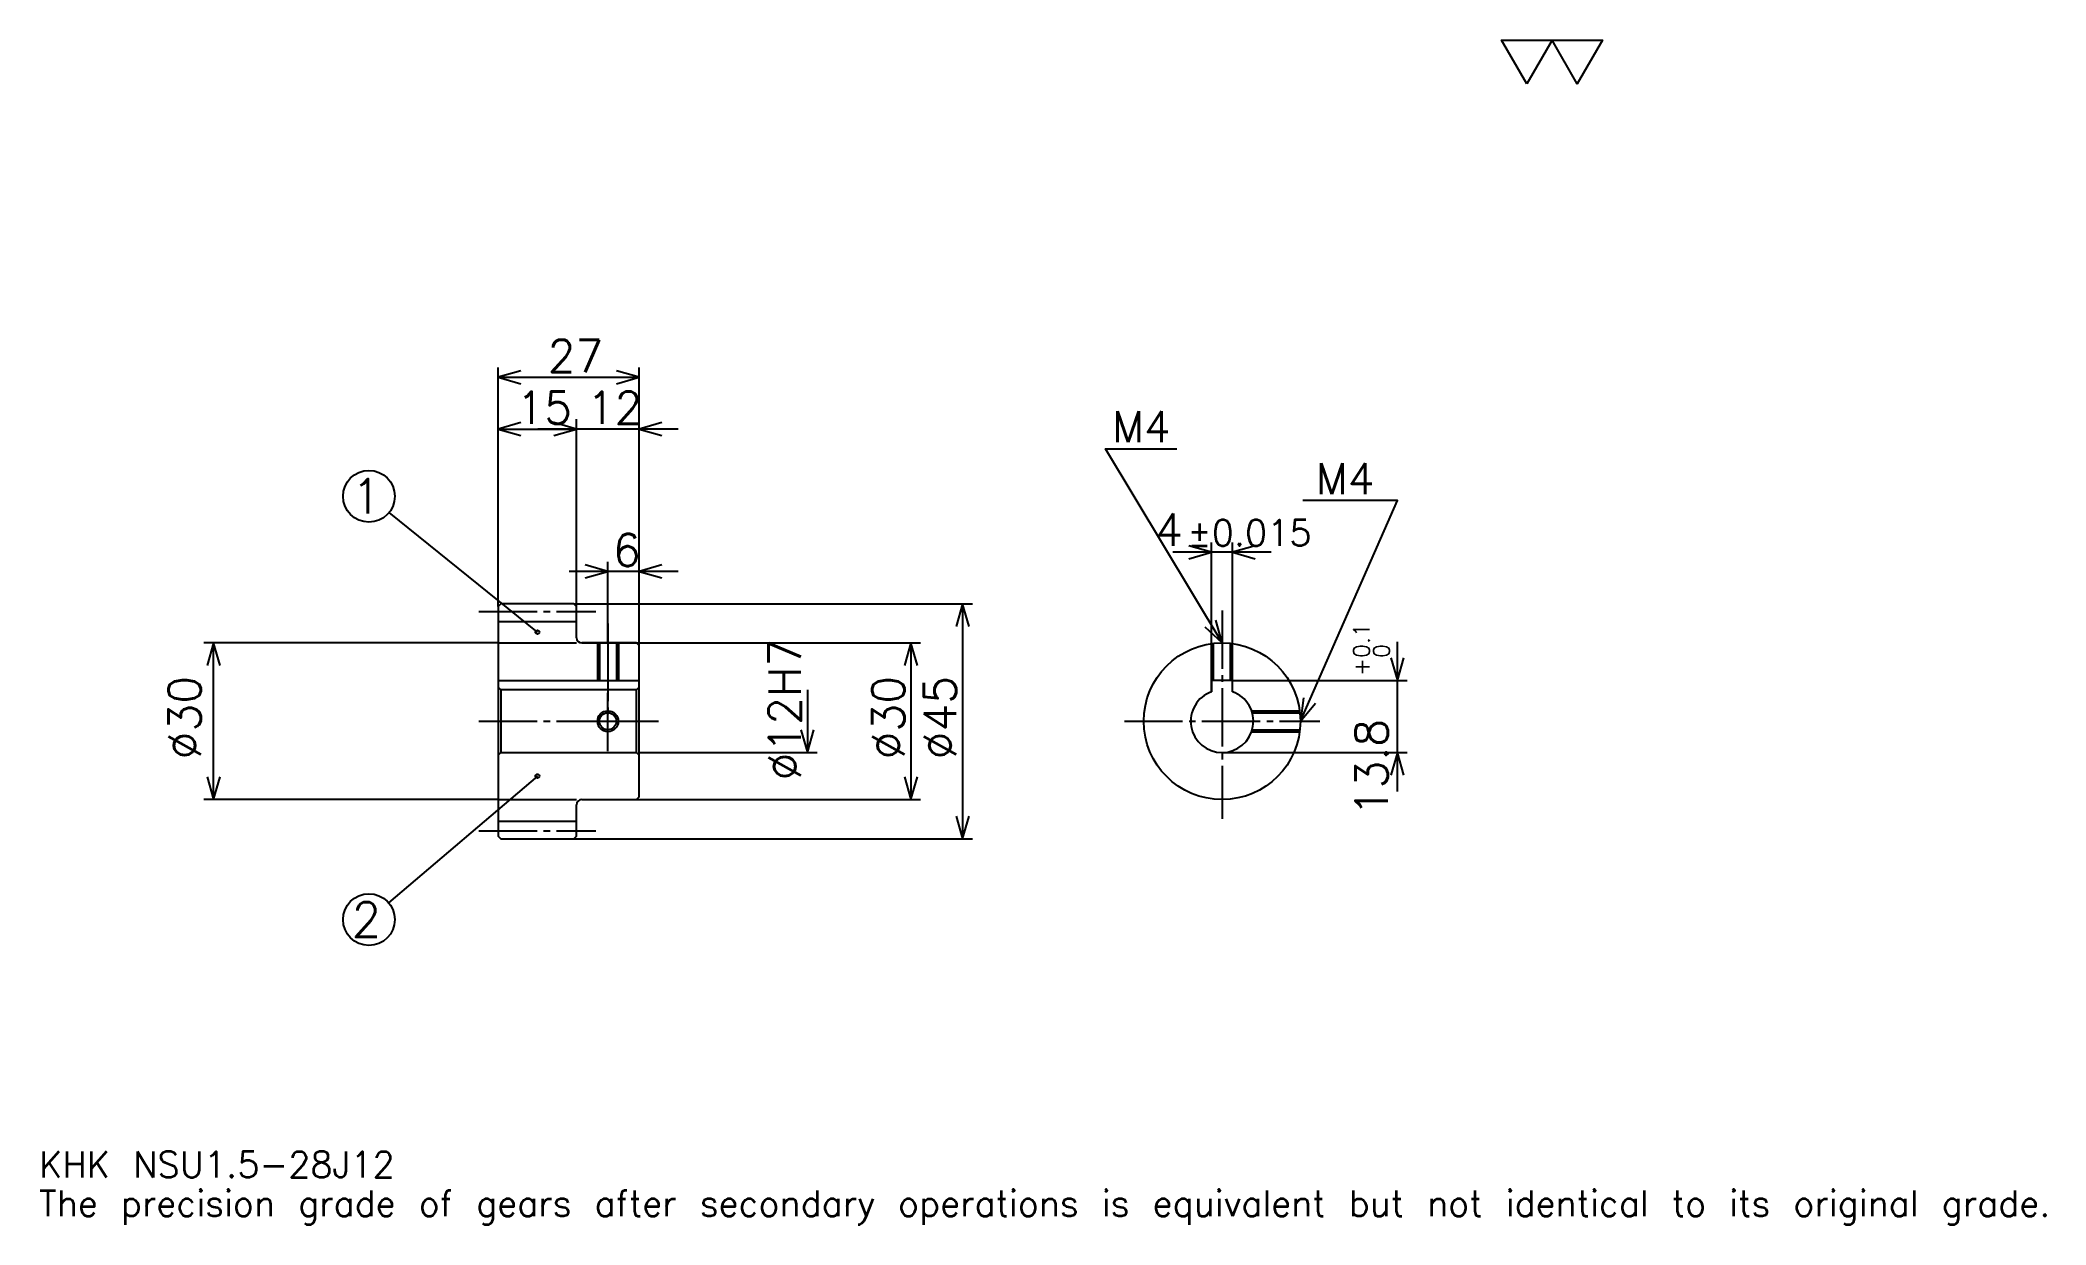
# Model space of a CAD drawing. Extents: x 13 to 397, y 5 to 231.
import ezdxf

# ---------------------------------------------------------------- set-up
doc = ezdxf.new("R2010")
doc.units = 0
doc.linetypes.add('DASHDOT', pattern=[14.869564, 11.152174, -1.23913, 1.23913, -1.23913])
doc.layers.get('0').update_dxf_attribs({"linetype": 'CONTINUOUS'})
doc.layers.add('DASHDOT', color=6, linetype='DASHDOT')
doc.styles.add('KANJI', font='TXT', dxfattribs={"bigfont": 'BIGFONT'})

msp = doc.modelspace()

# ---------------------------------------------------------------- linework, layer by layer
at = {"color": 5}
for p, q in [((100.369568, 123.489128), (100.369568, 168.717392)), ((100.369568, 166.858704), (127.369568, 166.858704)), ((127.369568, 123.489128), (127.369568, 168.717392)), ((115.369568, 123.489128), (115.369568, 158.804352)), ((100.369568, 156.945648), (115.369568, 156.945648)), ((134.804352, 156.945648), (107.934784, 156.945648)), ((107.869568, 118.051628), (79.446014, 140.961304)), ((237.021744, 108.789131), (237.021744, 135.195648)), ((241.021744, 108.789131), (241.021744, 135.195648)), ((121.369568, 123.489128), (121.369568, 131.543472)), ((248.456528, 133.336945), (229.58696, 133.336945)), ((134.804352, 129.684784), (113.934784, 129.684784)), ((100.369568, 122.989128), (100.369568, 123.489128)), ((114.869568, 123.489128), (127.369568, 123.489128)), ((115.369568, 122.989128), (115.369568, 123.489128)), ((121.369568, 115.989128), (121.369568, 123.489128)), ((121.369568, 115.989128), (121.369568, 123.489128)), ((127.369568, 123.489128), (191.184784, 123.489128)), ((127.369568, 115.489128), (127.369568, 123.489128)), ((189.32608, 123.489128), (189.32608, 78.489128)), ((100.369568, 115.989128), (43.989132, 115.989128)), ((45.847828, 85.989128), (45.847828, 115.989128)), ((116.369568, 115.989128), (127.369568, 115.989128)), ((127.369568, 115.989128), (181.271744, 115.989128)), ((179.413055, 115.989128), (179.413055, 85.989128)), ((272.608704, 87.554344), (272.608704, 116.223907)), ((241.021744, 108.789131), (274.467407, 108.789131)), ((159.58696, 106.989128), (159.58696, 94.989128)), ((127.369568, 94.989128), (161.445648, 94.989128)), ((239.021744, 94.989128), (274.467407, 94.989128)), ((107.869568, 90.489128), (79.361084, 66.219482)), ((100.369568, 85.989128), (43.989132, 85.989128)), ((116.369568, 85.989128), (127.369568, 85.989128)), ((127.369568, 85.989128), (181.271744, 85.989128)), ((114.869568, 78.489128), (127.369568, 78.489128)), ((127.369568, 78.489128), (191.184784, 78.489128))]:
    msp.add_line(p, q, dxfattribs=at)
at = {"color": 4}
for p, q in [((100.369568, 120.114128), (115.369568, 120.114128)), ((100.369568, 115.989128), (115.369568, 115.989128)), ((100.369568, 108.789131), (127.369568, 108.789131)), ((100.869568, 106.989128), (100.869568, 94.989128)), ((126.869568, 106.989128), (127.369568, 107.489128)), ((126.869568, 94.989128), (127.369568, 94.489128)), ((100.369568, 85.989128), (115.369568, 85.989128)), ((100.369568, 81.864128), (115.369568, 81.864128))]:
    msp.add_line(p, q, dxfattribs=at)
at = {"color": 7}
msp.add_lwpolyline([(297.391296, 223.043472), (292.558685, 231.419998), (311.88913, 231.419998), (307.056519, 223.043472), (302.223907, 231.419998), (297.391296, 223.043472)], dxfattribs=at)
at = {"color": 5}
for points in [[(104.706528, 168.097824), (100.369568, 166.858704), (104.706528, 165.619568)], [(123.032608, 165.619568), (127.369568, 166.858704), (123.032608, 168.097824)], [(104.706528, 158.184784), (100.369568, 156.945648), (104.706528, 155.706512)], [(111.032608, 155.706512), (115.369568, 156.945648), (111.032608, 158.184784)], [(111.032608, 155.706512), (115.369568, 156.945648), (111.032608, 158.184784)], [(131.706528, 158.184784), (127.369568, 156.945648), (131.706528, 155.706512)], [(239.021744, 115.989128), (216.717392, 153.16304), (230.347824, 153.16304)], [(254.021744, 100.989128), (272.608704, 143.25), (254.517395, 143.25)], [(232.684784, 132.097824), (237.021744, 133.336945), (232.684784, 134.57608)], [(245.358704, 134.57608), (241.021744, 133.336945), (245.358704, 132.097824)], [(117.032608, 128.445648), (121.369568, 129.684784), (117.032608, 130.923904)], [(131.706528, 130.923904), (127.369568, 129.684784), (131.706528, 128.445648)], [(190.565216, 119.152176), (189.32608, 123.489128), (188.08696, 119.152176)], [(235.727859, 119.070511), (239.021744, 115.989128), (237.852936, 120.345566)], [(47.08696, 111.652176), (45.847828, 115.989128), (44.608696, 111.652176)], [(180.652176, 111.652176), (179.413055, 115.989128), (178.17392, 111.652176)], [(271.369568, 113.126083), (272.608704, 108.789131), (273.847839, 113.126083)], [(254.633514, 105.457947), (254.021744, 100.989128), (256.902039, 104.460213)], [(158.347824, 99.326088), (159.58696, 94.989128), (160.826096, 99.326088)], [(273.847839, 90.652176), (272.608704, 94.989128), (271.369568, 90.652176)], [(44.608696, 90.32608), (45.847828, 85.989128), (47.08696, 90.32608)], [(178.17392, 90.32608), (179.413055, 85.989128), (180.652176, 90.32608)], [(188.08696, 82.82608), (189.32608, 78.489128), (190.565216, 82.82608)]]:
    msp.add_lwpolyline(points, dxfattribs=at)
at = {"color": 4}
for points in [[(115.369568, 116.989128), (115.369568, 122.989128), (114.869568, 123.489128), (100.869568, 123.489128), (100.369568, 122.989128), (100.369568, 94.489128)], [(116.369568, 85.989128), (126.869568, 85.989128), (127.369568, 86.489128), (127.369568, 115.489128), (126.869568, 115.989128), (116.369568, 115.989128)], [(119.369568, 115.989128), (119.369568, 108.789131)], [(119.749565, 115.989128), (119.749565, 108.789131)], [(122.989571, 115.989128), (122.989571, 108.789131)], [(123.369568, 115.989128), (123.369568, 108.789131)], [(237.021744, 106.645981), (237.021744, 115.855194)], [(237.401749, 108.789131), (237.401749, 115.90139)], [(240.641739, 108.789131), (240.641739, 115.90139)], [(241.021744, 106.645981), (241.021744, 115.855194)], [(241.021744, 106.645981), (241.021744, 108.789131), (237.021744, 108.789131), (237.021744, 106.645981)], [(100.369568, 94.489128), (100.869568, 94.989128), (126.869568, 94.989128), (126.869568, 106.989128), (100.869568, 106.989128), (100.369568, 107.489128)], [(244.678604, 102.989128), (253.887817, 102.989128)], [(244.798904, 102.609131), (253.934006, 102.609131)], [(244.678604, 98.989128), (253.887817, 98.989128)], [(244.798904, 99.369125), (253.934006, 99.369125)], [(100.369568, 94.489128), (100.369568, 78.989128), (100.869568, 78.489128), (114.869568, 78.489128), (115.369568, 78.989128), (115.369568, 84.989128)]]:
    msp.add_lwpolyline(points, dxfattribs=at)
at = {"color": 5}
for centre, radius in [((75.58696, 144.071732), 4.956522), ((107.869568, 118.051628), 0.371739), ((107.869568, 90.489128), 0.371739), ((75.58696, 63.006519), 4.956522)]:
    msp.add_circle(centre, radius, dxfattribs=at)
at = {"color": 4}
for centre, radius in [((239.021744, 100.989128), 15), ((121.369568, 100.989128), 1.62)]:
    msp.add_circle(centre, radius, dxfattribs=at)
at = {"color": 7}
msp.add_circle((121.369568, 100.989128), 2, dxfattribs=at)
at = {"color": 4}
for centre, radius, start, end in [((116.369568, 116.989128), 1, 180, 270), ((239.021744, 100.989128), 6, 109.47122094, 70.52877906), ((116.369568, 84.989128), 1, 90, 180)]:
    msp.add_arc(centre, radius, start, end, dxfattribs=at)
at = {"layer": 'DASHDOT', "color": 7}
for p, q in [((96.652176, 121.989128), (119.08696, 121.989128)), ((239.021744, 122.184784), (239.021744, 82.271736)), ((121.369568, 115.989128), (121.369568, 100.989128)), ((96.652176, 100.989128), (131.08696, 100.989128)), ((220.304352, 100.989128), (257.739136, 100.989128)), ((96.652176, 79.989128), (119.08696, 79.989128))]:
    msp.add_line(p, q, dxfattribs=at)
for points in [[(121.369568, 119.70652), (121.369568, 105.071739)], [(121.369568, 95.271736), (121.369568, 106.70652)], [(115.652176, 100.989128), (127.08696, 100.989128)]]:
    msp.add_lwpolyline(points, dxfattribs=at)

# ---------------------------------------------------------------- texts
at = {"color": 7, "style": 'KANJI'}
for s, height, p in [('27', 6.195652, (109.842392, 167.850006)), ('15', 6.195652, (103.842392, 157.936951)), ('12', 6.195652, (117.342392, 157.936951)), ('M4', 5.947826, (217.956528, 154.402176)), ('M4', 5.947826, (256.995667, 144.489136)), ('1', 6.608696, (72.282608, 140.767395)), ('4', 6.195652, (226.232697, 134.57608)), ('%%p0.015', 4.956522, (232.365631, 134.57608)), ('6', 6.195652, (122.35598, 130.676086)), ('2', 6.608696, (72.282608, 59.702171)), ('KHK NSU1.5-28J12', 4.956522, (12.391304, 13.630435)), ('The precision grade of gears after secondary operations is equivalent but not identical to its original grade.', 4.956522, (12.391304, 6.195652))]:
    msp.add_text(s, height=height, dxfattribs=at).set_placement(p)
for s, height, p in [('%%c12H7', 6.195652, (158.347824, 89.68206)), ('0.1', 3.097826, (267.280457, 113.129906)), ('0', 3.097826, (271.121765, 113.129906)), ('+', 3.097826, (267.280457, 109.660339)), ('%%c30', 6.195652, (43.369568, 93.709236)), ('%%c30', 6.195652, (178.17392, 93.709236)), ('%%c45', 6.195652, (188.08696, 93.709236)), ('13.8', 6.195652, (270.75, 82.843109))]:
    msp.add_text(s, height=height, rotation=90, dxfattribs=at).set_placement(p)

doc.saveas('drawing.dxf')
